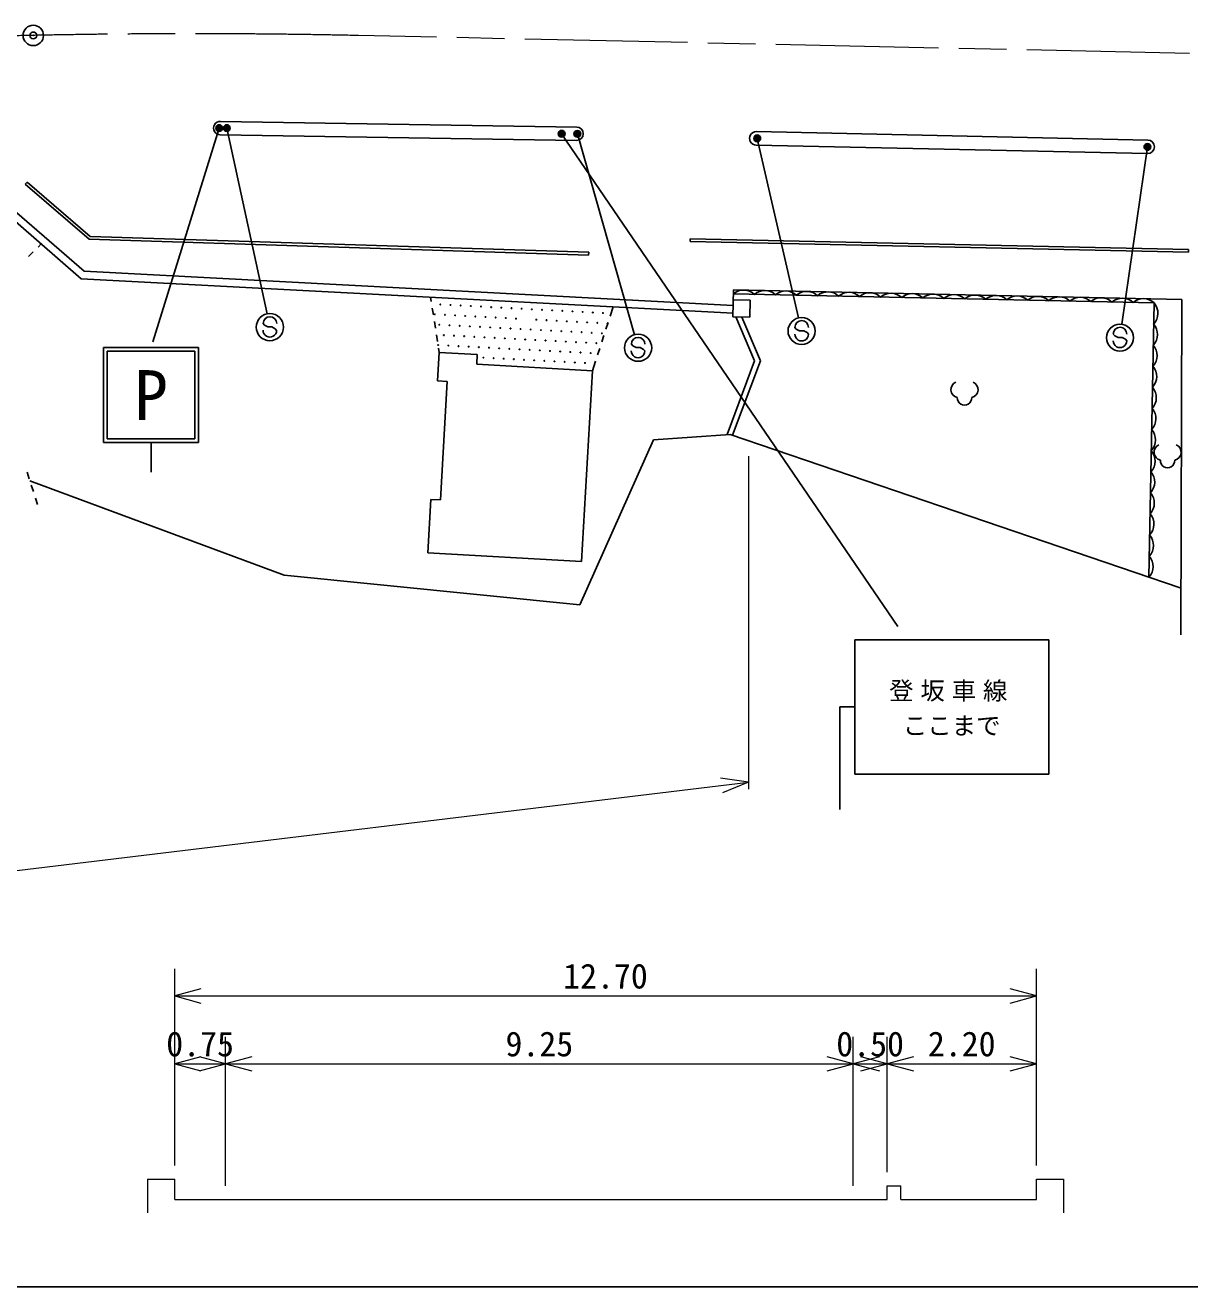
# Model space of a CAD drawing. Units: millimetres, scale not verified, with parts at other scales. Extents: x 40000 to 680000, y 20000 to 380000.
# Drawn here: x 174699 to 260511, y 205000 to 298017 of the extents above; entities that cross this region are included whole.
import ezdxf
from ezdxf.enums import TextEntityAlignment as Align

# ---------------------------------------------------------------- set-up
doc = ezdxf.new("R2010")
doc.units = ezdxf.units.MM
doc.header["$LTSCALE"] = 1000
doc.header["$PDMODE"] = 32
doc.header["$PDSIZE"] = 500
doc.linetypes.add('CHAIN', pattern=[18.5, 12, -1.5, 3.5, -1.5])
for name, color, linetype, lineweight in [('M-BGD', 7, 'Continuous', 25), ('M-BMK', 2, 'CHAIN', 13), ('M-BMK-SRVR', 3, 'Continuous', 25), ('M-STR-HTXT', 7, 'Continuous', 13), ('M-STR-STRC', 7, 'Continuous', 25), ('M-TTL-BAND', 7, 'Continuous', 25)]:
    doc.layers.add(name, color=color, linetype=linetype, lineweight=lineweight)
doc.styles.add('ＭＳ ゴシック', font='')
doc.styles.get('ＭＳ ゴシック').set_extended_font_data('MS Gothic')

msp = doc.modelspace()

# ---------------------------------------------------------------- linework, layer by layer
at = {"layer": 'M-BGD'}
for p, q in [((189081, 290924), (215336, 290509)), ((215321, 289524), (189066, 289936)), ((257416, 289554), (228579, 290175)), ((169095, 288492), (179051, 279876)), ((257395, 288554), (228557, 289175)), ((178830, 279327), (168896, 287924)), ((174836, 286456), (174705, 286305)), ((174705, 286305), (179418, 282236)), ((174836, 286456), (179495, 282433)), ((175872, 281887), (175643, 281663)), ((216212, 281074), (179418, 282236)), ((216218, 281274), (179495, 282433)), ((223707, 282278), (223702, 282078)), ((260427, 281287), (223702, 282078)), ((260431, 281487), (223707, 282278)), ((175285, 281314), (174928, 280964)), ((216218, 281274), (216210, 281074)), ((260431, 281487), (260427, 281287)), ((226856, 276795), (178830, 279327)), ((179051, 279876), (226868, 277355)), ((226893, 278508), (226850, 276509)), ((257879, 277541), (226887, 278208)), ((259922, 277797), (226893, 278508)), ((204566, 277970), (204615, 277658)), ((217798, 276568), (218021, 277261)), ((226877, 277774), (228127, 277747)), ((228127, 277747), (228100, 276482)), ((257498, 257319), (257879, 277541)), ((259922, 277805), (259848, 253081)), ((204693, 277164), (204771, 276670)), ((226850, 276509), (228100, 276482)), ((227063, 276504), (228445, 273269)), ((227502, 276495), (228875, 273279)), ((204849, 276176), (204927, 275682)), ((217491, 275616), (217644, 276092)), ((205005, 275188), (205083, 274695)), ((217184, 274664), (217338, 275140)), ((205210, 273888), (205090, 271792)), ((205160, 274201), (205210, 273888)), ((205210, 273888), (208005, 273729)), ((208005, 273729), (207965, 273030)), ((216878, 273712), (217031, 274188)), ((207965, 273030), (216501, 272544)), ((216501, 272544), (215699, 258470)), ((216501, 272544), (216725, 273237)), ((228445, 273269), (226415, 267835)), ((228875, 273279), (226826, 267793)), ((205090, 271792), (205789, 271752)), ((205789, 271752), (205291, 263019)), ((215577, 255293), (221003, 267451)), ((221003, 267451), (226654, 267852)), ((226654, 267852), (259803, 256532)), ((174844, 265057), (174995, 264580)), ((175047, 264418), (193771, 257465)), ((175146, 264103), (175297, 263627)), ((175447, 263150), (175598, 262673)), ((204592, 263059), (204368, 259115)), ((204592, 263059), (205291, 263019)), ((204368, 259115), (215699, 258470)), ((193771, 257465), (215577, 255293))]:
    msp.add_line(p, q, dxfattribs=at)
for centre in [(205289, 277431), (206038, 277392), (206787, 277352), (207536, 277313), (208284, 277273), (209033, 277234), (209782, 277194), (204875, 276702), (205624, 276663), (206373, 276623), (207122, 276584), (207871, 276544), (208619, 276505), (209368, 276465), (210117, 276426), (210531, 277155), (210866, 276386), (211280, 277115), (212029, 277076), (212364, 276307), (212778, 277036), (213113, 276268), (213527, 276997), (214276, 276958), (215025, 276918), (215774, 276879), (216523, 276839), (217272, 276800), (205210, 275933), (205959, 275894), (206708, 275854), (207457, 275815), (208206, 275775), (208954, 275736), (209703, 275697), (210452, 275657), (211201, 275618), (211950, 275578), (212699, 275539), (213448, 275499), (213862, 276228), (214197, 275460), (214611, 276189), (214946, 275420), (215360, 276149), (215695, 275381), (216109, 276110), (216444, 275341), (216858, 276070), (217607, 276031), (205131, 274436), (205545, 275165), (205880, 274396), (206294, 275125), (207043, 275086), (207792, 275046), (208541, 275007), (209289, 274967), (210038, 274928), (210787, 274888), (211536, 274849), (212285, 274809), (213034, 274770), (213783, 274730), (214532, 274691), (215281, 274651), (216030, 274612), (216779, 274572), (217193, 275302), (206629, 274357), (207378, 274317), (208127, 274278), (208462, 273509), (208876, 274238), (209211, 273469), (209624, 274199), (210373, 274159), (211122, 274120), (211871, 274080), (212620, 274041), (213369, 274001), (214118, 273962), (214867, 273922), (215616, 273883), (216365, 273843), (209959, 273430), (210708, 273390), (211457, 273351), (212206, 273311), (212955, 273272), (213704, 273232), (214453, 273193), (215202, 273153), (215951, 273114)]:
    msp.add_circle(centre, 25, dxfattribs=at)
for centre, radius, start, end in [((189074, 290430), 494, 89.0888, 269.10025), ((215329, 290017), 493, 269.10025, 89.10025), ((228568, 289675), 500, 88.76718, 268.7672), ((257405, 289054), 500, 268.76718, 88.76718), ((227643, 277341), 1151, 46.44463, 131.08973), ((229193, 277307), 1151, 46.44463, 131.08973), ((230742, 277274), 1151, 46.44463, 131.08973), ((232292, 277241), 1151, 46.44463, 131.08973), ((233842, 277207), 1151, 46.44463, 131.08973), ((235391, 277174), 1151, 46.44463, 131.08973), ((236941, 277141), 1151, 46.44463, 131.08973), ((238491, 277107), 1151, 46.44463, 131.08973), ((240040, 277074), 1151, 46.44463, 131.08973), ((241590, 277041), 1151, 46.44463, 131.08973), ((243139, 277007), 1151, 46.44463, 131.08973), ((244689, 276974), 1151, 46.44463, 131.08973), ((246239, 276941), 1151, 46.44463, 131.08973), ((247788, 276907), 1151, 46.44463, 131.08973), ((249338, 276874), 1151, 46.44463, 131.08973), ((250888, 276841), 1151, 46.44463, 131.08973), ((252437, 276807), 1151, 46.44463, 131.08973), ((253987, 276774), 1151, 46.44463, 131.08973), ((255537, 276741), 1151, 46.44463, 131.08973), ((257086, 276707), 1151, 46.44463, 131.08973), ((257006, 276780), 1159, 316.74012, 41.09667), ((256977, 275224), 1159, 316.74012, 41.09667), ((256948, 273669), 1159, 316.74012, 41.09667), ((256918, 272113), 1159, 316.74012, 41.09667), ((243509, 271160), 599, 113.44836, 257.2818), ((244312, 271160), 599, 282.7182, 66.55164), ((256889, 270558), 1159, 316.74012, 41.09667), ((243911, 270544), 534, 176.52859, 3.47141), ((256859, 269002), 1159, 316.74012, 41.09667), ((256830, 267447), 1159, 316.74012, 41.09667), ((258476, 266534), 599, 113.44836, 257.2818), ((259279, 266534), 599, 282.7182, 66.55164), ((256801, 265891), 1159, 316.74012, 41.09667), ((258877, 265918), 534, 176.52859, 3.47141), ((256771, 264335), 1159, 316.74012, 41.09667), ((256742, 262780), 1159, 316.74012, 41.09667), ((256713, 261224), 1159, 316.74012, 41.09667), ((256683, 259669), 1159, 316.74012, 41.09667), ((256654, 258113), 1159, 316.74012, 41.09667)]:
    msp.add_arc(centre, radius, start, end, dxfattribs=at)
at = {"layer": 'M-BMK'}
msp.add_line((574921, 289173), (199254, 297257), dxfattribs=at)
msp.add_arc((187041, -270153), 567542, 88.76694, 95.46428, dxfattribs=at)
at = {"layer": 'M-BMK-SRVR'}
msp.add_circle((175292, 297267), 750, dxfattribs=at)
msp.add_point((175292, 297267), dxfattribs=at)
at = {"layer": 'M-STR-HTXT'}
for p, q in [((227990, 266245), (227990, 241694)), ((99648, 226691), (227990, 242198)), ((227990, 242198), (225940, 242493)), ((227990, 242198), (226069, 241423)), ((185714, 213940), (185714, 228440)), ((249214, 213940), (249214, 228440)), ((187646, 226957), (185714, 226440)), ((185714, 226440), (249214, 226440)), ((185714, 226440), (187646, 225922)), ((249214, 226440), (247282, 226957)), ((247282, 225922), (249214, 226440)), ((189464, 212440), (189464, 223440)), ((235714, 212440), (235714, 223440)), ((238214, 213440), (238214, 223440)), ((187646, 221957), (185714, 221440)), ((185714, 221440), (189464, 221440)), ((185714, 221440), (187646, 220922)), ((189464, 221440), (187532, 221957)), ((187532, 220922), (189464, 221440)), ((191396, 221957), (189464, 221440)), ((189464, 221440), (235714, 221440)), ((189464, 221440), (191396, 220922)), ((235714, 221440), (233782, 221957)), ((233782, 220922), (235714, 221440)), ((237646, 221957), (235714, 221440)), ((235714, 221440), (238214, 221440)), ((235714, 221440), (237646, 220922)), ((238214, 221440), (236282, 221957)), ((236282, 220922), (238214, 221440)), ((240146, 221957), (238214, 221440)), ((238214, 221440), (249214, 221440)), ((238214, 221440), (240146, 220922)), ((249214, 221440), (247282, 221957)), ((247282, 220922), (249214, 221440)), ((183714, 212940), (185714, 212940)), ((183714, 212940), (183714, 210440)), ((185714, 211440), (185714, 212940)), ((238214, 211440), (238214, 212440)), ((238214, 212440), (239214, 212440)), ((239214, 211440), (239214, 212440)), ((249214, 211440), (249214, 212940)), ((249214, 212940), (251214, 212940)), ((251214, 212940), (251214, 210440)), ((185714, 211440), (189464, 211440)), ((189464, 211440), (235714, 211440)), ((235714, 211440), (238214, 211440)), ((239214, 211440), (249214, 211440))]:
    msp.add_line(p, q, dxfattribs=at)
at = {"layer": 'M-STR-STRC'}
for p, q in [((188990, 290434), (184099, 274674)), ((189550, 290432), (192515, 276732)), ((214224, 290014), (238993, 253691)), ((215384, 290008), (219587, 275199)), ((228640, 289674), (231685, 276445)), ((257391, 289045), (255512, 275969)), ((192229, 276026), (192335, 275890)), ((192335, 275890), (192580, 275778)), ((192580, 275778), (192881, 275776)), ((192881, 275776), (193126, 275636)), ((193126, 275636), (193225, 275518)), ((231412, 275741), (231518, 275605)), ((231518, 275605), (231763, 275493)), ((231763, 275493), (232064, 275491)), ((232064, 275491), (232309, 275352)), ((232309, 275352), (232408, 275234)), ((219363, 274508), (219469, 274372)), ((254873, 275250), (254979, 275114)), ((254979, 275114), (255224, 275002)), ((255224, 275002), (255525, 275000)), ((255525, 275000), (255770, 274861)), ((255770, 274861), (255869, 274743)), ((187468, 274252), (180468, 274252)), ((180468, 274252), (180468, 267252)), ((187193, 273977), (180743, 273977)), ((180743, 273977), (180743, 267527)), ((187192, 267527), (187193, 273977)), ((187467, 267253), (187468, 274252)), ((219469, 274372), (219714, 274260)), ((219714, 274260), (220015, 274258)), ((220015, 274258), (220260, 274118)), ((220260, 274118), (220359, 274000)), ((187468, 267252), (180468, 267252)), ((187192, 267527), (180743, 267527)), ((183968, 267252), (183968, 265052)), ((235819, 252703), (250119, 252703)), ((235819, 252703), (235819, 242803)), ((250119, 252703), (250119, 242803)), ((234719, 247753), (234719, 240191)), ((234719, 247753), (235819, 247753)), ((235819, 242803), (250119, 242803))]:
    msp.add_line(p, q, dxfattribs=at)
for centre, radius in [((188990, 290434), 250), ((188990, 290434), 200), ((188990, 290434), 150), ((188990, 290434), 100), ((188990, 290434), 50), ((188990, 290434), 20), ((189550, 290432), 250), ((189550, 290432), 200), ((189550, 290432), 150), ((189550, 290432), 100), ((189550, 290432), 50), ((189550, 290432), 20), ((214224, 290014), 250), ((214224, 290014), 200), ((215384, 290008), 250), ((214224, 290014), 150), ((214224, 290014), 100), ((214224, 290014), 50), ((214224, 290014), 20), ((215384, 290008), 200), ((215384, 290008), 150), ((215384, 290008), 100), ((215384, 290008), 50), ((215384, 290008), 20), ((228640, 289674), 250), ((228640, 289674), 200), ((228640, 289674), 150), ((228640, 289674), 100), ((228640, 289674), 50), ((228640, 289674), 20), ((257391, 289045), 250), ((257391, 289045), 200), ((257391, 289045), 150), ((257391, 289045), 100), ((257391, 289045), 50), ((257391, 289045), 20), ((192726, 275755), 1000), ((231909, 275470), 1000), ((255370, 274979), 1000), ((219860, 274237), 1000)]:
    msp.add_circle(centre, radius, dxfattribs=at)
for centre, start, end in [((192729, 276022), 359.55488, 179.55488), ((192725, 275522), 179.55488, 359.55488), ((231912, 275737), 359.55488, 179.55488), ((255373, 275247), 359.55488, 179.55488), ((219863, 274504), 359.55488, 179.55488), ((231908, 275237), 179.55488, 359.55488), ((255369, 274747), 179.55488, 359.55488), ((219859, 274004), 179.55488, 359.55488)]:
    msp.add_arc(centre, 500, start, end, dxfattribs=at)
for p in [(188990, 290434), (189550, 290432), (214224, 290014), (215384, 290008), (228640, 289674), (257391, 289045)]:
    msp.add_point(p, dxfattribs=at)
at = {"layer": 'M-TTL-BAND'}
msp.add_line((40000, 205000), (579000, 205000), dxfattribs=at)

# ---------------------------------------------------------------- texts
at = {"layer": 'M-STR-HTXT', "style": 'ＭＳ ゴシック'}
for s, p in [('12.70', (214339, 226440)), ('0.75', (185089, 221440)), ('9.25', (210089, 221440)), ('0.50', (234464, 221440)), ('2.20', (241214, 221440))]:
    msp.add_text(s, height=1833, dxfattribs=at).set_placement(p, align=Align.BOTTOM_LEFT)
at = {"layer": 'M-STR-STRC', "style": 'ＭＳ ゴシック'}
for s, height, p in [('P', 3666, (183968, 270752)), ('ここまで', 1320, (242969, 246376))]:
    msp.add_text(s, height=height, dxfattribs=at).set_placement(p, align=Align.MIDDLE_CENTER)
at = {"layer": 'M-STR-STRC', "insert": (242969, 248869), "char_height": 1320, "attachment_point": 5, "style": 'ＭＳ ゴシック'}
msp.add_mtext('\\T1.28;登坂車線', dxfattribs=at)

doc.saveas('drawing.dxf')
